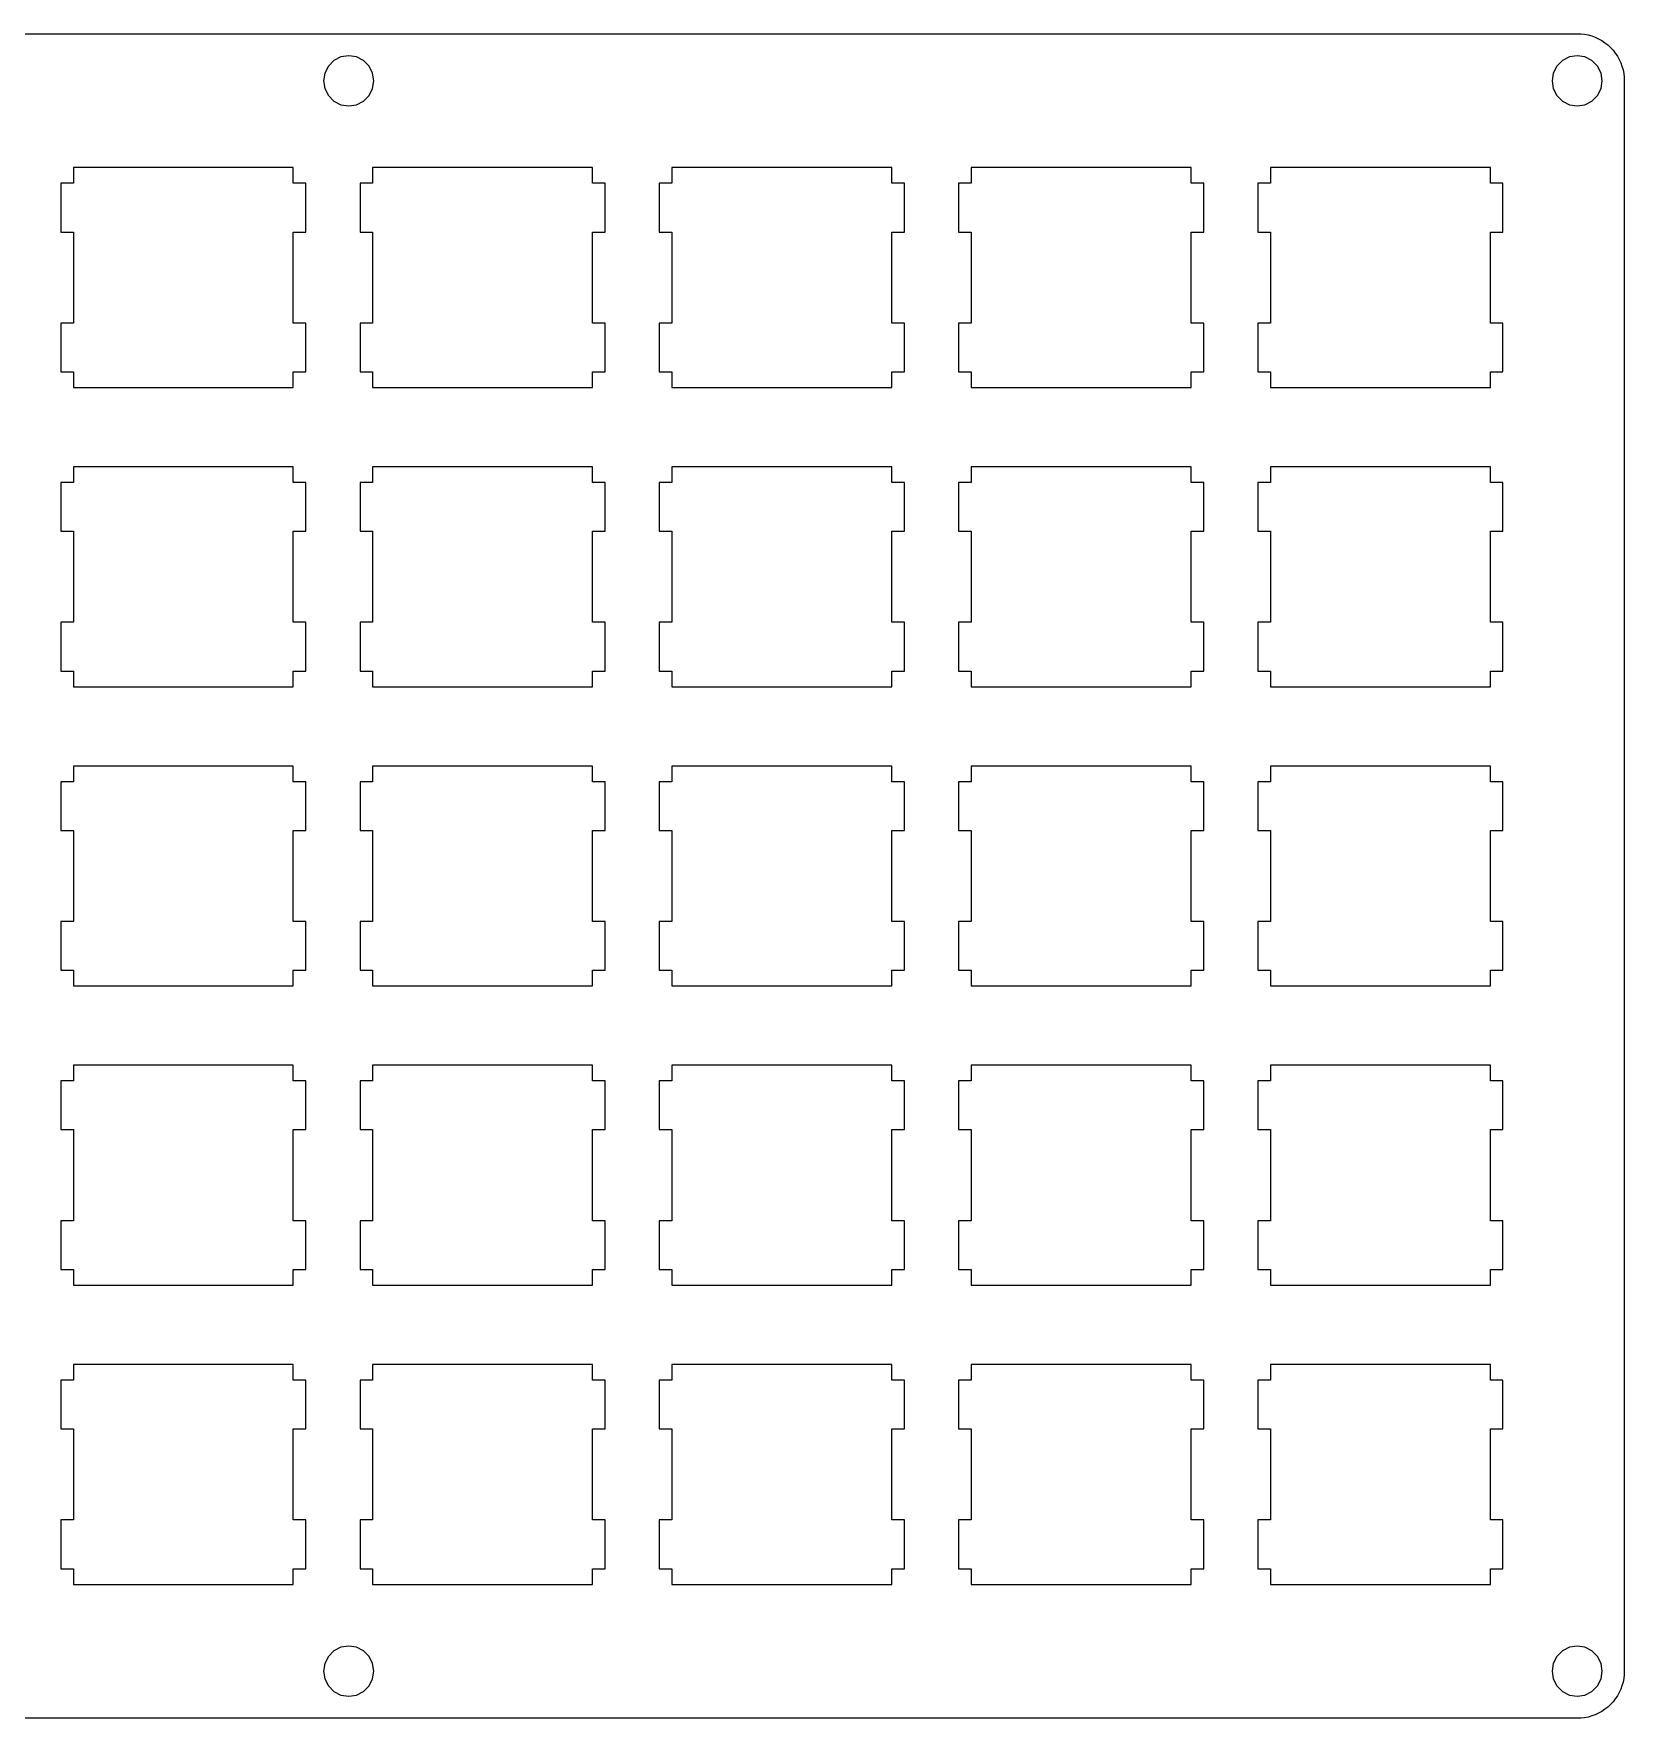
# Model space of a CAD drawing. Extents: x 0 to 241, y 0 to 108.
# Drawn here: x 139.4 to 240.7, y 0.3 to 107.5 of the extents above; entities that cross this region are included whole.
import ezdxf

# ---------------------------------------------------------------- set-up
doc = ezdxf.new("R2010")
doc.units = 0
doc.layers.get('0').update_dxf_attribs({"linetype": 'CONTINUOUS'})

msp = doc.modelspace()

# ---------------------------------------------------------------- linework, layer by layer
at = {"color": 0}
for p, q in [((3.09507, 107.502), (237.696, 107.502)), ((237.696, 107.502), (237.932, 107.492)), ((237.932, 107.492), (238.165, 107.466)), ((238.165, 107.466), (238.397, 107.419)), ((238.397, 107.419), (238.624, 107.356)), ((238.624, 107.356), (238.844, 107.273)), ((238.844, 107.273), (239.058, 107.176)), ((239.058, 107.176), (239.263, 107.06)), ((239.263, 107.06), (239.459, 106.93)), ((239.459, 106.93), (239.645, 106.784)), ((239.645, 106.784), (239.817, 106.624)), ((239.817, 106.624), (239.977, 106.451)), ((239.977, 106.451), (240.123, 106.266)), ((240.123, 106.266), (240.254, 106.07)), ((158.201, 105.444), (157.974, 104.997)), ((158.556, 105.796), (158.201, 105.444)), ((159.001, 106.023), (158.556, 105.796)), ((159.495, 106.102), (159.001, 106.023)), ((159.99, 106.023), (159.495, 106.102)), ((160.437, 105.796), (159.99, 106.023)), ((160.791, 105.444), (160.437, 105.796)), ((161.017, 104.997), (160.791, 105.444)), ((236.401, 105.444), (236.175, 104.997)), ((236.755, 105.796), (236.401, 105.444)), ((237.202, 106.023), (236.755, 105.796)), ((237.696, 106.102), (237.202, 106.023)), ((238.191, 106.023), (237.696, 106.102)), ((238.636, 105.796), (238.191, 106.023)), ((238.99, 105.444), (238.636, 105.796)), ((239.218, 104.997), (238.99, 105.444)), ((240.254, 106.07), (240.37, 105.864)), ((240.37, 105.864), (240.468, 105.65)), ((240.468, 105.65), (240.549, 105.429)), ((240.549, 105.429), (240.614, 105.202)), ((240.614, 105.202), (240.659, 104.972)), ((157.974, 104.997), (157.896, 104.502)), ((157.896, 104.502), (157.974, 104.007)), ((161.095, 104.502), (161.017, 104.997)), ((161.017, 104.007), (161.095, 104.502)), ((236.175, 104.997), (236.097, 104.502)), ((236.097, 104.502), (236.175, 104.007)), ((239.296, 104.502), (239.218, 104.997)), ((239.218, 104.007), (239.296, 104.502)), ((240.659, 104.972), (240.687, 104.738)), ((240.687, 104.738), (240.696, 104.502)), ((240.696, 104.502), (240.696, 3.25217)), ((157.974, 104.007), (158.201, 103.562)), ((158.201, 103.562), (158.556, 103.208)), ((158.556, 103.208), (159.001, 102.981)), ((159.001, 102.981), (159.495, 102.902)), ((159.495, 102.902), (159.99, 102.981)), ((159.99, 102.981), (160.437, 103.208)), ((160.437, 103.208), (160.791, 103.562)), ((160.791, 103.562), (161.017, 104.007)), ((236.175, 104.007), (236.401, 103.562)), ((236.401, 103.562), (236.755, 103.208)), ((236.755, 103.208), (237.202, 102.981)), ((237.202, 102.981), (237.696, 102.902)), ((237.696, 102.902), (238.191, 102.981)), ((238.191, 102.981), (238.636, 103.208)), ((238.636, 103.208), (238.99, 103.562)), ((238.99, 103.562), (239.218, 104.007)), ((141.971, 98.9775), (141.971, 97.977)), ((155.97, 98.9775), (141.971, 98.9775)), ((155.97, 97.977), (155.97, 98.9775)), ((161.021, 98.9775), (161.021, 97.977)), ((175.02, 98.9775), (161.021, 98.9775)), ((175.02, 97.977), (175.02, 98.9775)), ((180.071, 98.9775), (180.071, 97.977)), ((194.07, 98.9775), (180.071, 98.9775)), ((194.07, 97.977), (194.07, 98.9775)), ((199.121, 98.9775), (199.121, 97.977)), ((213.12, 98.9775), (199.121, 98.9775)), ((213.12, 97.977), (213.12, 98.9775)), ((218.171, 98.9775), (218.171, 97.977)), ((232.17, 98.9775), (218.171, 98.9775)), ((232.17, 97.977), (232.17, 98.9775)), ((141.971, 97.977), (141.17, 97.977)), ((141.17, 97.977), (141.17, 94.8764)), ((156.771, 97.977), (155.97, 97.977)), ((156.771, 94.8764), (156.771, 97.977)), ((161.021, 97.977), (160.22, 97.977)), ((160.22, 97.977), (160.22, 94.8764)), ((175.821, 97.977), (175.02, 97.977)), ((175.821, 94.8764), (175.821, 97.977)), ((180.071, 97.977), (179.27, 97.977)), ((179.27, 97.977), (179.27, 94.8764)), ((194.871, 97.977), (194.07, 97.977)), ((194.871, 94.8764), (194.871, 97.977)), ((199.121, 97.977), (198.32, 97.977)), ((198.32, 97.977), (198.32, 94.8764)), ((213.921, 97.977), (213.12, 97.977)), ((213.921, 94.8764), (213.921, 97.977)), ((218.171, 97.977), (217.37, 97.977)), ((217.37, 97.977), (217.37, 94.8764)), ((232.971, 97.977), (232.17, 97.977)), ((232.971, 94.8764), (232.971, 97.977)), ((141.17, 94.8764), (141.971, 94.8764)), ((141.971, 94.8764), (141.971, 89.0778)), ((155.97, 89.0778), (155.97, 94.8764)), ((155.97, 94.8764), (156.771, 94.8764)), ((160.22, 94.8764), (161.021, 94.8764)), ((161.021, 94.8764), (161.021, 89.0778)), ((175.02, 89.0778), (175.02, 94.8764)), ((175.02, 94.8764), (175.821, 94.8764)), ((179.27, 94.8764), (180.071, 94.8764)), ((180.071, 94.8764), (180.071, 89.0778)), ((194.07, 89.0778), (194.07, 94.8764)), ((194.07, 94.8764), (194.871, 94.8764)), ((198.32, 94.8764), (199.121, 94.8764)), ((199.121, 94.8764), (199.121, 89.0778)), ((213.12, 89.0778), (213.12, 94.8764)), ((213.12, 94.8764), (213.921, 94.8764)), ((217.37, 94.8764), (218.171, 94.8764)), ((218.171, 94.8764), (218.171, 89.0778)), ((232.17, 89.0778), (232.17, 94.8764)), ((232.17, 94.8764), (232.971, 94.8764)), ((141.971, 89.0778), (141.17, 89.0778)), ((141.17, 89.0778), (141.17, 85.9772)), ((156.771, 89.0778), (155.97, 89.0778)), ((156.771, 85.9772), (156.771, 89.0778)), ((161.021, 89.0778), (160.22, 89.0778)), ((160.22, 89.0778), (160.22, 85.9772)), ((175.821, 89.0778), (175.02, 89.0778)), ((175.821, 85.9772), (175.821, 89.0778)), ((180.071, 89.0778), (179.27, 89.0778)), ((179.27, 89.0778), (179.27, 85.9772)), ((194.871, 89.0778), (194.07, 89.0778)), ((194.871, 85.9772), (194.871, 89.0778)), ((199.121, 89.0778), (198.32, 89.0778)), ((198.32, 89.0778), (198.32, 85.9772)), ((213.921, 89.0778), (213.12, 89.0778)), ((213.921, 85.9772), (213.921, 89.0778)), ((218.171, 89.0778), (217.37, 89.0778)), ((217.37, 89.0778), (217.37, 85.9772)), ((232.971, 89.0778), (232.17, 89.0778)), ((232.971, 85.9772), (232.971, 89.0778)), ((141.17, 85.9772), (141.971, 85.9772)), ((141.971, 85.9772), (141.971, 84.9768)), ((155.97, 84.9768), (155.97, 85.9772)), ((155.97, 85.9772), (156.771, 85.9772)), ((160.22, 85.9772), (161.021, 85.9772)), ((161.021, 85.9772), (161.021, 84.9768)), ((175.02, 84.9768), (175.02, 85.9772)), ((175.02, 85.9772), (175.821, 85.9772)), ((179.27, 85.9772), (180.071, 85.9772)), ((180.071, 85.9772), (180.071, 84.9768)), ((194.07, 84.9768), (194.07, 85.9772)), ((194.07, 85.9772), (194.871, 85.9772)), ((198.32, 85.9772), (199.121, 85.9772)), ((199.121, 85.9772), (199.121, 84.9768)), ((213.12, 84.9768), (213.12, 85.9772)), ((213.12, 85.9772), (213.921, 85.9772)), ((217.37, 85.9772), (218.171, 85.9772)), ((218.171, 85.9772), (218.171, 84.9768)), ((232.17, 84.9768), (232.17, 85.9772)), ((232.17, 85.9772), (232.971, 85.9772)), ((141.971, 84.9768), (155.97, 84.9768)), ((161.021, 84.9768), (175.02, 84.9768)), ((180.071, 84.9768), (194.07, 84.9768)), ((199.121, 84.9768), (213.12, 84.9768)), ((218.171, 84.9768), (232.17, 84.9768)), ((141.971, 79.9264), (141.971, 78.927)), ((155.97, 79.9264), (141.971, 79.9264)), ((155.97, 78.927), (155.97, 79.9264)), ((161.021, 79.9264), (161.021, 78.927)), ((175.02, 79.9264), (161.021, 79.9264)), ((175.02, 78.927), (175.02, 79.9264)), ((180.071, 79.9264), (180.071, 78.927)), ((194.07, 79.9264), (180.071, 79.9264)), ((194.07, 78.927), (194.07, 79.9264)), ((199.121, 79.9264), (199.121, 78.927)), ((213.12, 79.9264), (199.121, 79.9264)), ((213.12, 78.927), (213.12, 79.9264)), ((218.171, 79.9264), (218.171, 78.927)), ((232.17, 79.9264), (218.171, 79.9264)), ((232.17, 78.927), (232.17, 79.9264)), ((141.971, 78.927), (141.17, 78.927)), ((141.17, 78.927), (141.17, 75.8264)), ((156.771, 78.927), (155.97, 78.927)), ((156.771, 75.8264), (156.771, 78.927)), ((161.021, 78.927), (160.22, 78.927)), ((160.22, 78.927), (160.22, 75.8264)), ((175.821, 78.927), (175.02, 78.927)), ((175.821, 75.8264), (175.821, 78.927)), ((180.071, 78.927), (179.27, 78.927)), ((179.27, 78.927), (179.27, 75.8264)), ((194.871, 78.927), (194.07, 78.927)), ((194.871, 75.8264), (194.871, 78.927)), ((199.121, 78.927), (198.32, 78.927)), ((198.32, 78.927), (198.32, 75.8264)), ((213.921, 78.927), (213.12, 78.927)), ((213.921, 75.8264), (213.921, 78.927)), ((218.171, 78.927), (217.37, 78.927)), ((217.37, 78.927), (217.37, 75.8264)), ((232.971, 78.927), (232.17, 78.927)), ((232.971, 75.8264), (232.971, 78.927)), ((141.17, 75.8264), (141.971, 75.8264)), ((141.971, 75.8264), (141.971, 70.0264)), ((155.97, 70.0264), (155.97, 75.8264)), ((155.97, 75.8264), (156.771, 75.8264)), ((160.22, 75.8264), (161.021, 75.8264)), ((161.021, 75.8264), (161.021, 70.0264)), ((175.02, 70.0264), (175.02, 75.8264)), ((175.02, 75.8264), (175.821, 75.8264)), ((179.27, 75.8264), (180.071, 75.8264)), ((180.071, 75.8264), (180.071, 70.0264)), ((194.07, 70.0264), (194.07, 75.8264)), ((194.07, 75.8264), (194.871, 75.8264)), ((198.32, 75.8264), (199.121, 75.8264)), ((199.121, 75.8264), (199.121, 70.0264)), ((213.12, 70.0264), (213.12, 75.8264)), ((213.12, 75.8264), (213.921, 75.8264)), ((217.37, 75.8264), (218.171, 75.8264)), ((218.171, 75.8264), (218.171, 70.0264)), ((232.17, 70.0264), (232.17, 75.8264)), ((232.17, 75.8264), (232.971, 75.8264)), ((141.971, 70.0264), (141.17, 70.0264)), ((141.17, 70.0264), (141.17, 66.9272)), ((156.771, 70.0264), (155.97, 70.0264)), ((156.771, 66.9272), (156.771, 70.0264)), ((161.021, 70.0264), (160.22, 70.0264)), ((160.22, 70.0264), (160.22, 66.9272)), ((175.821, 70.0264), (175.02, 70.0264)), ((175.821, 66.9272), (175.821, 70.0264)), ((180.071, 70.0264), (179.27, 70.0264)), ((179.27, 70.0264), (179.27, 66.9272)), ((194.871, 70.0264), (194.07, 70.0264)), ((194.871, 66.9272), (194.871, 70.0264)), ((199.121, 70.0264), (198.32, 70.0264)), ((198.32, 70.0264), (198.32, 66.9272)), ((213.921, 70.0264), (213.12, 70.0264)), ((213.921, 66.9272), (213.921, 70.0264)), ((218.171, 70.0264), (217.37, 70.0264)), ((217.37, 70.0264), (217.37, 66.9272)), ((232.971, 70.0264), (232.17, 70.0264)), ((232.971, 66.9272), (232.971, 70.0264)), ((141.17, 66.9272), (141.971, 66.9272)), ((141.971, 66.9272), (141.971, 65.9268)), ((155.97, 65.9268), (155.97, 66.9272)), ((155.97, 66.9272), (156.771, 66.9272)), ((160.22, 66.9272), (161.021, 66.9272)), ((161.021, 66.9272), (161.021, 65.9268)), ((175.02, 65.9268), (175.02, 66.9272)), ((175.02, 66.9272), (175.821, 66.9272)), ((179.27, 66.9272), (180.071, 66.9272)), ((180.071, 66.9272), (180.071, 65.9268)), ((194.07, 65.9268), (194.07, 66.9272)), ((194.07, 66.9272), (194.871, 66.9272)), ((198.32, 66.9272), (199.121, 66.9272)), ((199.121, 66.9272), (199.121, 65.9268)), ((213.12, 65.9268), (213.12, 66.9272)), ((213.12, 66.9272), (213.921, 66.9272)), ((217.37, 66.9272), (218.171, 66.9272)), ((218.171, 66.9272), (218.171, 65.9268)), ((232.17, 65.9268), (232.17, 66.9272)), ((232.17, 66.9272), (232.971, 66.9272)), ((141.971, 65.9268), (155.97, 65.9268)), ((161.021, 65.9268), (175.02, 65.9268)), ((180.071, 65.9268), (194.07, 65.9268)), ((199.121, 65.9268), (213.12, 65.9268)), ((218.171, 65.9268), (232.17, 65.9268)), ((141.971, 60.8764), (141.971, 59.877)), ((155.97, 60.8764), (141.971, 60.8764)), ((155.97, 59.877), (155.97, 60.8764)), ((161.021, 60.8764), (161.021, 59.877)), ((175.02, 60.8764), (161.021, 60.8764)), ((175.02, 59.877), (175.02, 60.8764)), ((180.071, 60.8764), (180.071, 59.877)), ((194.07, 60.8764), (180.071, 60.8764)), ((194.07, 59.877), (194.07, 60.8764)), ((199.121, 60.8764), (199.121, 59.877)), ((213.12, 60.8764), (199.121, 60.8764)), ((213.12, 59.877), (213.12, 60.8764)), ((218.171, 60.8764), (218.171, 59.877)), ((232.17, 60.8764), (218.171, 60.8764)), ((232.17, 59.877), (232.17, 60.8764)), ((141.971, 59.877), (141.17, 59.877)), ((141.17, 59.877), (141.17, 56.7764)), ((156.771, 59.877), (155.97, 59.877)), ((156.771, 56.7764), (156.771, 59.877)), ((161.021, 59.877), (160.22, 59.877)), ((160.22, 59.877), (160.22, 56.7764)), ((175.821, 59.877), (175.02, 59.877)), ((175.821, 56.7764), (175.821, 59.877)), ((180.071, 59.877), (179.27, 59.877)), ((179.27, 59.877), (179.27, 56.7764)), ((194.871, 59.877), (194.07, 59.877)), ((194.871, 56.7764), (194.871, 59.877)), ((199.121, 59.877), (198.32, 59.877)), ((198.32, 59.877), (198.32, 56.7764)), ((213.921, 59.877), (213.12, 59.877)), ((213.921, 56.7764), (213.921, 59.877)), ((218.171, 59.877), (217.37, 59.877)), ((217.37, 59.877), (217.37, 56.7764)), ((232.971, 59.877), (232.17, 59.877)), ((232.971, 56.7764), (232.971, 59.877)), ((141.17, 56.7764), (141.971, 56.7764)), ((141.971, 56.7764), (141.971, 50.9764)), ((155.97, 50.9764), (155.97, 56.7764)), ((155.97, 56.7764), (156.771, 56.7764)), ((160.22, 56.7764), (161.021, 56.7764)), ((161.021, 56.7764), (161.021, 50.9764)), ((175.02, 50.9764), (175.02, 56.7764)), ((175.02, 56.7764), (175.821, 56.7764)), ((179.27, 56.7764), (180.071, 56.7764)), ((180.071, 56.7764), (180.071, 50.9764)), ((194.07, 50.9764), (194.07, 56.7764)), ((194.07, 56.7764), (194.871, 56.7764)), ((198.32, 56.7764), (199.121, 56.7764)), ((199.121, 56.7764), (199.121, 50.9764)), ((213.12, 50.9764), (213.12, 56.7764)), ((213.12, 56.7764), (213.921, 56.7764)), ((217.37, 56.7764), (218.171, 56.7764)), ((218.171, 56.7764), (218.171, 50.9764)), ((232.17, 50.9764), (232.17, 56.7764)), ((232.17, 56.7764), (232.971, 56.7764)), ((141.971, 50.9764), (141.17, 50.9764)), ((141.17, 50.9764), (141.17, 47.8772)), ((156.771, 50.9764), (155.97, 50.9764)), ((156.771, 47.8772), (156.771, 50.9764)), ((161.021, 50.9764), (160.22, 50.9764)), ((160.22, 50.9764), (160.22, 47.8772)), ((175.821, 50.9764), (175.02, 50.9764)), ((175.821, 47.8772), (175.821, 50.9764)), ((180.071, 50.9764), (179.27, 50.9764)), ((179.27, 50.9764), (179.27, 47.8772)), ((194.871, 50.9764), (194.07, 50.9764)), ((194.871, 47.8772), (194.871, 50.9764)), ((199.121, 50.9764), (198.32, 50.9764)), ((198.32, 50.9764), (198.32, 47.8772)), ((213.921, 50.9764), (213.12, 50.9764)), ((213.921, 47.8772), (213.921, 50.9764)), ((218.171, 50.9764), (217.37, 50.9764)), ((217.37, 50.9764), (217.37, 47.8772)), ((232.971, 50.9764), (232.17, 50.9764)), ((232.971, 47.8772), (232.971, 50.9764)), ((141.17, 47.8772), (141.971, 47.8772)), ((141.971, 47.8772), (141.971, 46.8768)), ((155.97, 46.8768), (155.97, 47.8772)), ((155.97, 47.8772), (156.771, 47.8772)), ((160.22, 47.8772), (161.021, 47.8772)), ((161.021, 47.8772), (161.021, 46.8768)), ((175.02, 46.8768), (175.02, 47.8772)), ((175.02, 47.8772), (175.821, 47.8772)), ((179.27, 47.8772), (180.071, 47.8772)), ((180.071, 47.8772), (180.071, 46.8768)), ((194.07, 46.8768), (194.07, 47.8772)), ((194.07, 47.8772), (194.871, 47.8772)), ((198.32, 47.8772), (199.121, 47.8772)), ((199.121, 47.8772), (199.121, 46.8768)), ((213.12, 46.8768), (213.12, 47.8772)), ((213.12, 47.8772), (213.921, 47.8772)), ((217.37, 47.8772), (218.171, 47.8772)), ((218.171, 47.8772), (218.171, 46.8768)), ((232.17, 46.8768), (232.17, 47.8772)), ((232.17, 47.8772), (232.971, 47.8772)), ((141.971, 46.8768), (155.97, 46.8768)), ((161.021, 46.8768), (175.02, 46.8768)), ((180.071, 46.8768), (194.07, 46.8768)), ((199.121, 46.8768), (213.12, 46.8768)), ((218.171, 46.8768), (232.17, 46.8768)), ((141.971, 40.827), (141.17, 40.827)), ((141.17, 40.827), (141.17, 37.7278)), ((141.971, 41.8264), (141.971, 40.827)), ((155.97, 41.8264), (141.971, 41.8264)), ((155.97, 40.827), (155.97, 41.8264)), ((156.771, 40.827), (155.97, 40.827)), ((156.771, 37.7278), (156.771, 40.827)), ((161.021, 40.827), (160.22, 40.827)), ((160.22, 40.827), (160.22, 37.7278)), ((161.021, 41.8264), (161.021, 40.827)), ((175.02, 41.8264), (161.021, 41.8264)), ((175.02, 40.827), (175.02, 41.8264)), ((175.821, 40.827), (175.02, 40.827)), ((175.821, 37.7278), (175.821, 40.827)), ((180.071, 40.827), (179.27, 40.827)), ((179.27, 40.827), (179.27, 37.7278)), ((180.071, 41.8264), (180.071, 40.827)), ((194.07, 41.8264), (180.071, 41.8264)), ((194.07, 40.827), (194.07, 41.8264)), ((194.871, 40.827), (194.07, 40.827)), ((194.871, 37.7278), (194.871, 40.827)), ((199.121, 40.827), (198.32, 40.827)), ((198.32, 40.827), (198.32, 37.7278)), ((199.121, 41.8264), (199.121, 40.827)), ((213.12, 41.8264), (199.121, 41.8264)), ((213.12, 40.827), (213.12, 41.8264)), ((213.921, 40.827), (213.12, 40.827)), ((213.921, 37.7278), (213.921, 40.827)), ((218.171, 40.827), (217.37, 40.827)), ((217.37, 40.827), (217.37, 37.7278)), ((218.171, 41.8264), (218.171, 40.827)), ((232.17, 41.8264), (218.171, 41.8264)), ((232.17, 40.827), (232.17, 41.8264)), ((232.971, 40.827), (232.17, 40.827)), ((232.971, 37.7278), (232.971, 40.827)), ((141.17, 37.7278), (141.971, 37.7278)), ((141.971, 37.7278), (141.971, 31.9264)), ((155.97, 31.9264), (155.97, 37.7278)), ((155.97, 37.7278), (156.771, 37.7278)), ((160.22, 37.7278), (161.021, 37.7278)), ((161.021, 37.7278), (161.021, 31.9264)), ((175.02, 31.9264), (175.02, 37.7278)), ((175.02, 37.7278), (175.821, 37.7278)), ((179.27, 37.7278), (180.071, 37.7278)), ((180.071, 37.7278), (180.071, 31.9264)), ((194.07, 31.9264), (194.07, 37.7278)), ((194.07, 37.7278), (194.871, 37.7278)), ((198.32, 37.7278), (199.121, 37.7278)), ((199.121, 37.7278), (199.121, 31.9264)), ((213.12, 31.9264), (213.12, 37.7278)), ((213.12, 37.7278), (213.921, 37.7278)), ((217.37, 37.7278), (218.171, 37.7278)), ((218.171, 37.7278), (218.171, 31.9264)), ((232.17, 31.9264), (232.17, 37.7278)), ((232.17, 37.7278), (232.971, 37.7278)), ((141.971, 31.9264), (141.17, 31.9264)), ((141.17, 31.9264), (141.17, 28.8272)), ((156.771, 31.9264), (155.97, 31.9264)), ((156.771, 28.8272), (156.771, 31.9264)), ((161.021, 31.9264), (160.22, 31.9264)), ((160.22, 31.9264), (160.22, 28.8272)), ((175.821, 31.9264), (175.02, 31.9264)), ((175.821, 28.8272), (175.821, 31.9264)), ((180.071, 31.9264), (179.27, 31.9264)), ((179.27, 31.9264), (179.27, 28.8272)), ((194.871, 31.9264), (194.07, 31.9264)), ((194.871, 28.8272), (194.871, 31.9264)), ((199.121, 31.9264), (198.32, 31.9264)), ((198.32, 31.9264), (198.32, 28.8272)), ((213.921, 31.9264), (213.12, 31.9264)), ((213.921, 28.8272), (213.921, 31.9264)), ((218.171, 31.9264), (217.37, 31.9264)), ((217.37, 31.9264), (217.37, 28.8272)), ((232.971, 31.9264), (232.17, 31.9264)), ((232.971, 28.8272), (232.971, 31.9264)), ((141.17, 28.8272), (141.971, 28.8272)), ((141.971, 28.8272), (141.971, 27.8267)), ((155.97, 27.8267), (155.97, 28.8272)), ((155.97, 28.8272), (156.771, 28.8272)), ((160.22, 28.8272), (161.021, 28.8272)), ((161.021, 28.8272), (161.021, 27.8267)), ((175.02, 27.8267), (175.02, 28.8272)), ((175.02, 28.8272), (175.821, 28.8272)), ((179.27, 28.8272), (180.071, 28.8272)), ((180.071, 28.8272), (180.071, 27.8267)), ((194.07, 27.8267), (194.07, 28.8272)), ((194.07, 28.8272), (194.871, 28.8272)), ((198.32, 28.8272), (199.121, 28.8272)), ((199.121, 28.8272), (199.121, 27.8267)), ((213.12, 27.8267), (213.12, 28.8272)), ((213.12, 28.8272), (213.921, 28.8272)), ((217.37, 28.8272), (218.171, 28.8272)), ((218.171, 28.8272), (218.171, 27.8267)), ((232.17, 27.8267), (232.17, 28.8272)), ((232.17, 28.8272), (232.971, 28.8272)), ((141.971, 27.8267), (155.97, 27.8267)), ((161.021, 27.8267), (175.02, 27.8267)), ((180.071, 27.8267), (194.07, 27.8267)), ((199.121, 27.8267), (213.12, 27.8267)), ((218.171, 27.8267), (232.17, 27.8267)), ((141.971, 22.7762), (141.971, 21.7771)), ((155.97, 22.7762), (141.971, 22.7762)), ((155.97, 21.7771), (155.97, 22.7762)), ((161.021, 22.7762), (161.021, 21.7771)), ((175.02, 22.7762), (161.021, 22.7762)), ((175.02, 21.7771), (175.02, 22.7762)), ((180.071, 22.7762), (180.071, 21.7771)), ((194.07, 22.7762), (180.071, 22.7762)), ((194.07, 21.7771), (194.07, 22.7762)), ((199.121, 22.7762), (199.121, 21.7771)), ((213.12, 22.7762), (199.121, 22.7762)), ((213.12, 21.7771), (213.12, 22.7762)), ((218.171, 22.7762), (218.171, 21.7771)), ((232.17, 22.7762), (218.171, 22.7762)), ((232.17, 21.7771), (232.17, 22.7762)), ((141.971, 21.7771), (141.17, 21.7771)), ((141.17, 21.7771), (141.17, 18.6779)), ((156.771, 21.7771), (155.97, 21.7771)), ((156.771, 18.6779), (156.771, 21.7771)), ((161.021, 21.7771), (160.22, 21.7771)), ((160.22, 21.7771), (160.22, 18.6779)), ((175.821, 21.7771), (175.02, 21.7771)), ((175.821, 18.6779), (175.821, 21.7771)), ((180.071, 21.7771), (179.27, 21.7771)), ((179.27, 21.7771), (179.27, 18.6779)), ((194.871, 21.7771), (194.07, 21.7771)), ((194.871, 18.6779), (194.871, 21.7771)), ((199.121, 21.7771), (198.32, 21.7771)), ((198.32, 21.7771), (198.32, 18.6779)), ((213.921, 21.7771), (213.12, 21.7771)), ((213.921, 18.6779), (213.921, 21.7771)), ((218.171, 21.7771), (217.37, 21.7771)), ((217.37, 21.7771), (217.37, 18.6779)), ((232.971, 21.7771), (232.17, 21.7771)), ((232.971, 18.6779), (232.971, 21.7771)), ((141.17, 18.6779), (141.971, 18.6779)), ((141.971, 18.6779), (141.971, 12.8764)), ((155.97, 12.8764), (155.97, 18.6779)), ((155.97, 18.6779), (156.771, 18.6779)), ((160.22, 18.6779), (161.021, 18.6779)), ((161.021, 18.6779), (161.021, 12.8764)), ((175.02, 12.8764), (175.02, 18.6779)), ((175.02, 18.6779), (175.821, 18.6779)), ((179.27, 18.6779), (180.071, 18.6779)), ((180.071, 18.6779), (180.071, 12.8764)), ((194.07, 12.8764), (194.07, 18.6779)), ((194.07, 18.6779), (194.871, 18.6779)), ((198.32, 18.6779), (199.121, 18.6779)), ((199.121, 18.6779), (199.121, 12.8764)), ((213.12, 12.8764), (213.12, 18.6779)), ((213.12, 18.6779), (213.921, 18.6779)), ((217.37, 18.6779), (218.171, 18.6779)), ((218.171, 18.6779), (218.171, 12.8764)), ((232.17, 12.8764), (232.17, 18.6779)), ((232.17, 18.6779), (232.971, 18.6779)), ((141.971, 12.8764), (141.17, 12.8764)), ((141.17, 12.8764), (141.17, 9.77717)), ((156.771, 12.8764), (155.97, 12.8764)), ((156.771, 9.77717), (156.771, 12.8764)), ((161.021, 12.8764), (160.22, 12.8764)), ((160.22, 12.8764), (160.22, 9.77717)), ((175.821, 12.8764), (175.02, 12.8764)), ((175.821, 9.77717), (175.821, 12.8764)), ((180.071, 12.8764), (179.27, 12.8764)), ((179.27, 12.8764), (179.27, 9.77717)), ((194.871, 12.8764), (194.07, 12.8764)), ((194.871, 9.77717), (194.871, 12.8764)), ((199.121, 12.8764), (198.32, 12.8764)), ((198.32, 12.8764), (198.32, 9.77717)), ((213.921, 12.8764), (213.12, 12.8764)), ((213.921, 9.77717), (213.921, 12.8764)), ((218.171, 12.8764), (217.37, 12.8764)), ((217.37, 12.8764), (217.37, 9.77717)), ((232.971, 12.8764), (232.17, 12.8764)), ((232.971, 9.77717), (232.971, 12.8764)), ((141.17, 9.77717), (141.971, 9.77717)), ((141.971, 9.77717), (141.971, 8.77672)), ((155.97, 8.77672), (155.97, 9.77717)), ((155.97, 9.77717), (156.771, 9.77717)), ((160.22, 9.77717), (161.021, 9.77717)), ((161.021, 9.77717), (161.021, 8.77672)), ((175.02, 8.77672), (175.02, 9.77717)), ((175.02, 9.77717), (175.821, 9.77717)), ((179.27, 9.77717), (180.071, 9.77717)), ((180.071, 9.77717), (180.071, 8.77672)), ((194.07, 8.77672), (194.07, 9.77717)), ((194.07, 9.77717), (194.871, 9.77717)), ((198.32, 9.77717), (199.121, 9.77717)), ((199.121, 9.77717), (199.121, 8.77672)), ((213.12, 8.77672), (213.12, 9.77717)), ((213.12, 9.77717), (213.921, 9.77717)), ((217.37, 9.77717), (218.171, 9.77717)), ((218.171, 9.77717), (218.171, 8.77672)), ((232.17, 8.77672), (232.17, 9.77717)), ((232.17, 9.77717), (232.971, 9.77717)), ((141.971, 8.77672), (155.97, 8.77672)), ((161.021, 8.77672), (175.02, 8.77672)), ((180.071, 8.77672), (194.07, 8.77672)), ((199.121, 8.77672), (213.12, 8.77672)), ((218.171, 8.77672), (232.17, 8.77672)), ((158.556, 4.54614), (158.201, 4.19199)), ((159.001, 4.77213), (158.556, 4.54614)), ((159.495, 4.85069), (159.001, 4.77213)), ((159.99, 4.77213), (159.495, 4.85069)), ((160.437, 4.54614), (159.99, 4.77213)), ((160.791, 4.19199), (160.437, 4.54614)), ((236.755, 4.54614), (236.401, 4.19199)), ((237.202, 4.77213), (236.755, 4.54614)), ((237.696, 4.85069), (237.202, 4.77213)), ((238.191, 4.77213), (237.696, 4.85069)), ((238.636, 4.54614), (238.191, 4.77213)), ((238.99, 4.19199), (238.636, 4.54614)), ((157.974, 3.74551), (157.896, 3.25217)), ((157.896, 3.25217), (157.974, 2.75608)), ((158.201, 4.19199), (157.974, 3.74551)), ((161.017, 3.74551), (160.791, 4.19199)), ((161.095, 3.25217), (161.017, 3.74551)), ((161.017, 2.75608), (161.095, 3.25217)), ((236.175, 3.74551), (236.097, 3.25217)), ((236.097, 3.25217), (236.175, 2.75608)), ((236.401, 4.19199), (236.175, 3.74551)), ((239.218, 3.74551), (238.99, 4.19199)), ((239.296, 3.25217), (239.218, 3.74551)), ((239.218, 2.75608), (239.296, 3.25217)), ((240.696, 3.25217), (240.687, 3.01515)), ((157.974, 2.75608), (158.201, 2.31097)), ((158.201, 2.31097), (158.556, 1.95682)), ((160.437, 1.95682), (160.791, 2.31097)), ((160.791, 2.31097), (161.017, 2.75608)), ((236.175, 2.75608), (236.401, 2.31097)), ((236.401, 2.31097), (236.755, 1.95682)), ((238.636, 1.95682), (238.99, 2.31097)), ((238.99, 2.31097), (239.218, 2.75608)), ((240.549, 2.32337), (240.468, 2.10289)), ((240.614, 2.55075), (240.549, 2.32337)), ((240.659, 2.78226), (240.614, 2.55075)), ((240.687, 3.01515), (240.659, 2.78226)), ((158.556, 1.95682), (159.001, 1.72944)), ((159.001, 1.72944), (159.495, 1.65227)), ((159.495, 1.65227), (159.99, 1.72944)), ((159.99, 1.72944), (160.437, 1.95682)), ((236.755, 1.95682), (237.202, 1.72944)), ((237.202, 1.72944), (237.696, 1.65227)), ((237.696, 1.65227), (238.191, 1.72944)), ((238.191, 1.72944), (238.636, 1.95682)), ((239.817, 1.12999), (239.645, 0.97014)), ((239.977, 1.30225), (239.817, 1.12999)), ((240.123, 1.48828), (239.977, 1.30225)), ((240.254, 1.68396), (240.123, 1.48828)), ((240.37, 1.88929), (240.254, 1.68396)), ((240.468, 2.10289), (240.37, 1.88929)), ((237.696, 0.2508), (3.09507, 0.25218)), ((237.932, 0.26045), (237.696, 0.2508)), ((238.165, 0.28801), (237.932, 0.26045)), ((238.397, 0.33348), (238.165, 0.28801)), ((238.624, 0.39825), (238.397, 0.33348)), ((238.844, 0.47956), (238.624, 0.39825)), ((239.058, 0.5774), (238.844, 0.47956)), ((239.263, 0.69315), (239.058, 0.5774)), ((239.459, 0.82407), (239.263, 0.69315)), ((239.645, 0.97014), (239.459, 0.82407))]:
    msp.add_line(p, q, dxfattribs=at)

doc.saveas('drawing.dxf')
